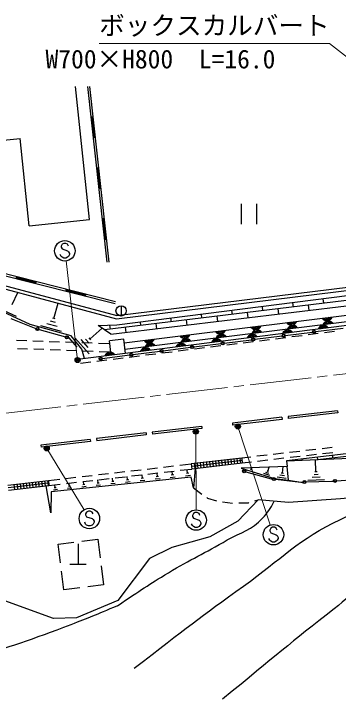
# Model space of a CAD drawing. Units: millimetres, scale not verified. Extents: x 40000 to 680000, y 20000 to 380000.
# Drawn here: x 395659 to 427318, y 242695 to 310598 of the extents above; entities that cross this region are included whole.
import ezdxf
from ezdxf.enums import TextEntityAlignment as Align

# ---------------------------------------------------------------- set-up
doc = ezdxf.new("R2010")
doc.units = ezdxf.units.MM
doc.header["$LTSCALE"] = 1000
doc.header["$PDMODE"] = 32
doc.header["$PDSIZE"] = 500
doc.linetypes.add('CHAIN', pattern=[18.5, 12, -1.5, 3.5, -1.5])
for name, color, linetype, lineweight in [('M-BGD', 7, 'Continuous', 25), ('M-BMK', 2, 'CHAIN', 13), ('M-STR-HTXT', 7, 'Continuous', 13), ('M-STR-STRC', 7, 'Continuous', 25)]:
    doc.layers.add(name, color=color, linetype=linetype, lineweight=lineweight)
doc.styles.add('ＭＳ ゴシック', font='')
doc.styles.get('ＭＳ ゴシック').set_extended_font_data('MS Gothic')

msp = doc.modelspace()

# ---------------------------------------------------------------- linework, layer by layer
at = {"layer": 'M-BGD'}
for p, q in [((403028, 290516), (401661, 303507)), ((402858, 303498), (404725, 286336)), ((403057, 303519), (404924, 286357)), ((403381, 300537), (403183, 300515)), ((403222, 300520), (403439, 298531)), ((403262, 300524), (403478, 298536)), ((403302, 300528), (403518, 298540)), ((403342, 300533), (403558, 298544)), ((397164, 289898), (396265, 298430)), ((403399, 298527), (403598, 298549)), ((403922, 295566), (403723, 295545)), ((403763, 295549), (403980, 293561)), ((403803, 295553), (404019, 293565)), ((403843, 295558), (404059, 293569)), ((403882, 295562), (404099, 293574)), ((403940, 293556), (404139, 293578)), ((417855, 292054), (417855, 290054)), ((419355, 292054), (419355, 290054)), ((397164, 289898), (403028, 290516)), ((404463, 290596), (404264, 290574)), ((404304, 290578), (404520, 288590)), ((404344, 290583), (404560, 288594)), ((404384, 290587), (404600, 288599)), ((404423, 290591), (404640, 288603)), ((404481, 288586), (404679, 288607)), ((405538, 282269), (387430, 286860)), ((405587, 282463), (387479, 287054)), ((460103, 286466), (404496, 279735)), ((405112, 279306), (460241, 285979)), ((395894, 284920), (395845, 284726)), ((397793, 284274), (395855, 284765)), ((397803, 284312), (395864, 284804)), ((397813, 284351), (395874, 284843)), ((397823, 284390), (395884, 284881)), ((406425, 278462), (456492, 284706)), ((397783, 284235), (397833, 284429)), ((456572, 284071), (406505, 277827)), ((395496, 282202), (396045, 283396)), ((400741, 283691), (400691, 283498)), ((402640, 283045), (400701, 283536)), ((402650, 283084), (400711, 283575)), ((402660, 283122), (400721, 283614)), ((402669, 283161), (400731, 283653)), ((456555, 283714), (402118, 276882)), ((402630, 283006), (402679, 283200)), ((425931, 282329), (425876, 282782)), ((399571, 280852), (399985, 282346)), ((406123, 282085), (406123, 281085)), ((419974, 281608), (419924, 282024)), ((422953, 281969), (422900, 282403)), ((424502, 281653), (424442, 282149)), ((395927, 281040), (394334, 281772)), ((414018, 280887), (413972, 281266)), ((416996, 281248), (416948, 281645)), ((418545, 280932), (418485, 281428)), ((421524, 281292), (421464, 281789)), ((399728, 280451), (399230, 280589)), ((399696, 280818), (399447, 280887)), ((408061, 280166), (408020, 280508)), ((411040, 280527), (410996, 280887)), ((412589, 280211), (412529, 280707)), ((415567, 280571), (415507, 281068)), ((400291, 279581), (398300, 280132)), ((399885, 280051), (398889, 280326)), ((403099, 278866), (404286, 279894)), ((403903, 280167), (403880, 280164)), ((405083, 279806), (405036, 280196)), ((406632, 279490), (406572, 279986)), ((409611, 279850), (409551, 280347)), ((422806, 279075), (423798, 279200)), ((424393, 279275), (425386, 279399)), ((425981, 279474), (426973, 279598)), ((396909, 278664), (395910, 278700)), ((398508, 278605), (397509, 278642)), ((400107, 278547), (399108, 278583)), ((401706, 278488), (400707, 278525)), ((402993, 277389), (401622, 278972)), ((402914, 278013), (402228, 278804)), ((403305, 278430), (402306, 278466)), ((403006, 278439), (402664, 278835)), ((403185, 278767), (403013, 278965)), ((405022, 278367), (403905, 278408)), ((406378, 278835), (404985, 278665)), ((405161, 277264), (404985, 278665)), ((406553, 277439), (406378, 278835)), ((416456, 278278), (417448, 278403)), ((418043, 278478), (419035, 278602)), ((419631, 278677), (420623, 278801)), ((421218, 278876), (422210, 279001)), ((396998, 277860), (395999, 277897)), ((398597, 277802), (397598, 277838)), ((400196, 277743), (399197, 277780)), ((411693, 277681), (412685, 277805)), ((413280, 277880), (414273, 278004)), ((414868, 278079), (415860, 278204)), ((401795, 277684), (400796, 277721)), ((403394, 277626), (402395, 277662)), ((405123, 277562), (403994, 277604)), ((406930, 277083), (407923, 277207)), ((408518, 277282), (409510, 277407)), ((410105, 277481), (411098, 277606)), ((402168, 276485), (403160, 276610)), ((403755, 276684), (404747, 276809)), ((405343, 276883), (406335, 277008)), ((427272, 271831), (422426, 271263)), ((427296, 271632), (422449, 271064)), ((427272, 271831), (427296, 271632)), ((421836, 271196), (416994, 270636)), ((421859, 270997), (417017, 270438)), ((421836, 271196), (421859, 270997)), ((422426, 271263), (422449, 271064)), ((413998, 270295), (409155, 269735)), ((413998, 270295), (414021, 270096)), ((416994, 270636), (417017, 270438)), ((425609, 267094), (456987, 270767)), ((408567, 269667), (403726, 269110)), ((408567, 269667), (408590, 269468)), ((409155, 269735), (409178, 269536)), ((414021, 270096), (409178, 269536)), ((403122, 269042), (398290, 268483)), ((403122, 269042), (403145, 268843)), ((403726, 269110), (403749, 268912)), ((408590, 269468), (403749, 268912)), ((398290, 268483), (398313, 268284)), ((403145, 268843), (398313, 268284)), ((426743, 268236), (425750, 268121)), ((421975, 267684), (420982, 267569)), ((423565, 267868), (422571, 267753)), ((425154, 268052), (424161, 267937)), ((425211, 267555), (424218, 267440)), ((426801, 267739), (425807, 267624)), ((417903, 267213), (412963, 266641)), ((417932, 266965), (412992, 266393)), ((415049, 266883), (415107, 266386)), ((415347, 266917), (415405, 266421)), ((415645, 266952), (415703, 266455)), ((415943, 266986), (416001, 266490)), ((416241, 267021), (416299, 266524)), ((416539, 267055), (416597, 266559)), ((416837, 267090), (416895, 266593)), ((417135, 267124), (417193, 266628)), ((417433, 267159), (417491, 266662)), ((417731, 267193), (417789, 266697)), ((418796, 267317), (417903, 267213)), ((417903, 267213), (417961, 266717)), ((420386, 267500), (419392, 267385)), ((420443, 267004), (419450, 266889)), ((422033, 267188), (421039, 267073)), ((422286, 266957), (422352, 266404)), ((423622, 267371), (422629, 267257)), ((423776, 267131), (423789, 267019)), ((425157, 265866), (425117, 267074)), ((425266, 267306), (425292, 267081)), ((426040, 267145), (426044, 267112)), ((426756, 267480), (426785, 267232)), ((408675, 266146), (409668, 266260)), ((410264, 266329), (411258, 266444)), ((411854, 266513), (412963, 266641)), ((412963, 266641), (413021, 266145)), ((417961, 266717), (413021, 266145)), ((413261, 266676), (413319, 266179)), ((413559, 266710), (413617, 266214)), ((413857, 266745), (413915, 266248)), ((414155, 266779), (414213, 266283)), ((414453, 266814), (414511, 266317)), ((414751, 266848), (414809, 266352)), ((418854, 266820), (417961, 266717)), ((418832, 266093), (418889, 266276)), ((420455, 265905), (420590, 266339)), ((421878, 265726), (421965, 266390)), ((402317, 265411), (403311, 265525)), ((403907, 265594), (404900, 265709)), ((405496, 265778), (406489, 265893)), ((407085, 265962), (408079, 266077)), ((407143, 265465), (408136, 265580)), ((408208, 265240), (408172, 265582)), ((408732, 265649), (409726, 265764)), ((409670, 265400), (409633, 265751)), ((410322, 265833), (411315, 265948)), ((411265, 265574), (411025, 265549)), ((411145, 265562), (411107, 265922)), ((411911, 266016), (413020, 266145)), ((412888, 265503), (412408, 265452)), ((412743, 265730), (412502, 265705)), ((412623, 265718), (412585, 266078)), ((418905, 266070), (418759, 266115)), ((420655, 265526), (420076, 265706)), ((420555, 265715), (420266, 265805)), ((420528, 265882), (420383, 265927)), ((422070, 265476), (421628, 265534)), ((421989, 265712), (421767, 265741)), ((425367, 265604), (424965, 265591)), ((425258, 265869), (425056, 265862)), ((395070, 264576), (399022, 265030)), ((397455, 264850), (397513, 264353)), ((397753, 264884), (397811, 264387)), ((398051, 264918), (398109, 264422)), ((398349, 264952), (398407, 264456)), ((398647, 264987), (398705, 264490)), ((398945, 265021), (399003, 264524)), ((399022, 265030), (400132, 265158)), ((399022, 265030), (399079, 264533)), ((400728, 265227), (401721, 265342)), ((400785, 264730), (401779, 264845)), ((402375, 264914), (403368, 265029)), ((402480, 264611), (402448, 264917)), ((403894, 264766), (403861, 265081)), ((403964, 265098), (404957, 265213)), ((405428, 264934), (405212, 264911)), ((405320, 264923), (405286, 265247)), ((405553, 265281), (406547, 265396)), ((407004, 264882), (406559, 264835)), ((406869, 265092), (406647, 265069)), ((406758, 265080), (406723, 265413)), ((408460, 265035), (408004, 264987)), ((408322, 265252), (408094, 265227)), ((409929, 265190), (409461, 265141)), ((409788, 265412), (409553, 265388)), ((411411, 265347), (410930, 265296)), ((422262, 265226), (421377, 265342)), ((422484, 265045), (423685, 264861)), ((425989, 265087), (424378, 265034)), ((425577, 265342), (424772, 265315)), ((395099, 264328), (399051, 264781)), ((395127, 264079), (399079, 264533)), ((395667, 264644), (395724, 264148)), ((395965, 264679), (396022, 264182)), ((396263, 264713), (396320, 264216)), ((396561, 264747), (396618, 264250)), ((396859, 264781), (396917, 264285)), ((397157, 264816), (397215, 264319)), ((399080, 264533), (400189, 264661)), ((399784, 264315), (399592, 264294)), ((399688, 264305), (399658, 264593)), ((401298, 264280), (400901, 264238)), ((401177, 264468), (400979, 264447)), ((401078, 264457), (401047, 264755)), ((402706, 264428), (402298, 264385)), ((402582, 264622), (402378, 264600)), ((404127, 264578), (403706, 264534)), ((403999, 264777), (403789, 264755)), ((405559, 264729), (405127, 264684)), ((413194, 264292), (414001, 263702)), ((399901, 264133), (399516, 264092)), ((414485, 263348), (414555, 263296)), ((414555, 263296), (415435, 263051)), ((416020, 262929), (417015, 262824)), ((417614, 262829), (418559, 262850)), ((418559, 262850), (418612, 262866)), ((419186, 263041), (419520, 263143)), ((399968, 258800), (401508, 258999)), ((400204, 256971), (399968, 258800)), ((401924, 258838), (401924, 256838)), ((402301, 259101), (403841, 259300)), ((403841, 259300), (404077, 257471)), ((401124, 256838), (402724, 256838)), ((404179, 256678), (404415, 254848)), ((400542, 254349), (400306, 256178)), ((404415, 254848), (402876, 254650)), ((402082, 254547), (400542, 254349))]:
    msp.add_line(p, q, dxfattribs=at)
for points in [[(380388, 291973), (390285, 293023), (389791, 297763), (396265, 298430)], [(387181, 285761), (405680, 280827), (459879, 287493)], [(387258, 286050), (405702, 281132), (459842, 287790)], [(405112, 279306), (403877, 280166), (405705, 280213), (459919, 287117), (460241, 285979)], [(402556, 276939), (402277, 277866), (401264, 279155), (397246, 280269), (390186, 283514), (388150, 284212)], [(413356, 266185), (413194, 264292), (412983, 265362), (399294, 263918), (399273, 261858), (398822, 264496)], [(469068, 260383), (466203, 261243), (459468, 261759), (454985, 262357), (452170, 262773), (445031, 262960), (440503, 263454), (435324, 263932), (427537, 263242), (422481, 262876), (419520, 263143), (417542, 261062), (414778, 259520), (411079, 258471)], [(411079, 258471), (408910, 257398), (405821, 253311), (401771, 251598), (399541, 251553), (390789, 254711), (390272, 258307), (387351, 258540), (386268, 256537), (383068, 256306)]]:
    msp.add_lwpolyline(points, dxfattribs=at)
for points in [[(422286, 266957), (433090, 267403), (451913, 268636), (457226, 269225), (467136, 269965), (483652, 271945), (485217, 272325), (492405, 273236), (492444, 273753), (489576, 273847), (485017, 273809), (466951, 271747), (456949, 271015)], [(422352, 266404), (417860, 266238), (421116, 265225), (422484, 265045)]]:
    msp.add_lwpolyline(points, close=True, dxfattribs=at)
msp.add_circle((406123, 281585), 500, dxfattribs=at)
for centre, radius, start, end in [((422743, 280766), 567, 215.18149, 339.03652), ((422743, 280766), 453, 223.14088, 331.07712), ((422743, 280766), 340, 238.76625, 315.45175), ((426216, 281199), 567, 215.18149, 339.03652), ((426361, 280034), 567, 35.18149, 159.03652), ((426216, 281199), 453, 223.14088, 331.07712), ((426361, 280034), 453, 43.14088, 151.07712), ((426216, 281199), 340, 238.76625, 315.45175), ((419270, 280332), 567, 215.18149, 339.03652), ((419270, 280332), 453, 223.14088, 331.07712), ((419270, 280332), 340, 238.76625, 315.45175), ((422888, 279601), 567, 35.18149, 159.03652), ((422888, 279601), 453, 43.14088, 151.07712), ((422888, 279601), 340, 58.76625, 135.45175), ((425897, 279598), 567, 35.22645, 159.08148), ((425897, 279598), 453, 43.18584, 151.12209), ((425897, 279598), 340, 58.81121, 135.49671), ((426361, 280034), 340, 58.76625, 135.45175), ((412324, 279466), 567, 215.18149, 339.03652), ((412324, 279466), 453, 223.14088, 331.07712), ((412324, 279466), 340, 238.76625, 315.45175), ((415797, 279899), 567, 215.18149, 339.03652), ((415942, 278735), 567, 35.18149, 159.03652), ((415797, 279899), 453, 223.14088, 331.07712), ((415942, 278735), 453, 43.14088, 151.07712), ((415797, 279899), 340, 238.76625, 315.45175), ((418951, 278726), 567, 35.22645, 159.08148), ((418951, 278726), 453, 43.18584, 151.12209), ((419415, 279168), 567, 35.18149, 159.03652), ((419415, 279168), 453, 43.14088, 151.07712), ((419415, 279168), 340, 58.76625, 135.45175), ((422424, 279162), 567, 35.22645, 159.08148), ((422424, 279162), 453, 43.18584, 151.12209), ((422424, 279162), 340, 58.81121, 135.49671), ((408851, 279033), 567, 215.18149, 339.03652), ((408996, 277869), 567, 35.18149, 159.03652), ((408851, 279033), 453, 223.14088, 331.07712), ((408851, 279033), 340, 238.76625, 315.45175), ((412006, 277854), 567, 35.22645, 159.08148), ((412469, 278302), 567, 35.18149, 159.03652), ((412469, 278302), 453, 43.14088, 151.07712), ((412469, 278302), 340, 58.76625, 135.45175), ((415478, 278290), 567, 35.22645, 159.08148), ((415478, 278290), 453, 43.18584, 151.12209), ((415478, 278290), 340, 58.81121, 135.49671), ((415942, 278735), 340, 58.76625, 135.45175), ((418951, 278726), 340, 58.81121, 135.49671), ((408533, 277418), 567, 35.22645, 159.08148), ((408533, 277418), 453, 43.18584, 151.12209), ((408533, 277418), 340, 58.81121, 135.49671), ((408996, 277869), 453, 43.14088, 151.07712), ((408996, 277869), 340, 58.76625, 135.45175), ((412006, 277854), 453, 43.18584, 151.12209), ((412006, 277854), 340, 58.81121, 135.49671), ((405060, 276982), 567, 35.22645, 159.08148), ((405060, 276982), 453, 43.18584, 151.12209), ((405060, 276982), 340, 58.81121, 135.49671)]:
    msp.add_arc(centre, radius, start, end, dxfattribs=at)
for points, knots in [([(407403, 246681), (412485, 250616), (413836, 251680), (418084, 254715), (421735, 257324), (423487, 259325), (427557, 261216), (430471, 262571), (431735, 263007), (435324, 263932)], [0, 0, 0, 0, 1, 1, 1, 2, 2, 2, 3, 3, 3, 3]), ([(405763, 252790), (408113, 254379), (408767, 254813), (410752, 256013), (412949, 257342), (414276, 257920), (416495, 259213), (417860, 260008), (418897, 260147), (419936, 261338), (420456, 261933), (420684, 262224), (421084, 263002)], [0, 0, 0, 0, 1, 1, 1, 2, 2, 2, 3, 3, 3, 4, 4, 4, 4]), ([(466203, 261243), (462187, 261387), (461092, 261427), (457816, 261393), (454580, 261359), (452762, 261340), (449537, 261077), (447401, 260903), (446209, 260725), (444096, 260372), (442240, 260063), (441184, 259917), (439385, 259368), (437517, 258797), (436503, 258356), (434744, 257507), (432810, 256573), (431701, 256064), (429936, 254840), (428712, 253990), (428099, 253414), (426927, 252494), (422621, 249112), (421290, 247973), (416044, 243661)], [0, 0, 0, 0, 1, 1, 1, 2, 2, 2, 3, 3, 3, 4, 4, 4, 5, 5, 5, 6, 6, 6, 7, 7, 7, 8, 8, 8, 8]), ([(405763, 252790), (403598, 251865), (402996, 251636), (401206, 250941), (397397, 249462), (395218, 248743), (391304, 247571), (387740, 246504), (385716, 245972), (382065, 245252), (379333, 244713), (377798, 244306), (375016, 244187), (372516, 244080), (371114, 244310), (368617, 244472), (366220, 244626), (364884, 244800), (362491, 244997), (359553, 245238), (357907, 245372), (354968, 245589), (352024, 245805), (350376, 245937), (347430, 246109), (345594, 246216), (344560, 246492), (342727, 246340), (340520, 246157), (339289, 245875), (337160, 245265), (334813, 244593), (333635, 243820), (331343, 242980), (329181, 242187), (328001, 241610), (325756, 241092), (323324, 240532), (321912, 240412), (319421, 240251), (316554, 240065), (314938, 240170), (312065, 240214), (311861, 240217), (311663, 240220), (311470, 240223)], [0, 0, 0, 0, 1, 1, 1, 2, 2, 2, 3, 3, 3, 4, 4, 4, 5, 5, 5, 6, 6, 6, 7, 7, 7, 8, 8, 8, 9, 9, 9, 10, 10, 10, 11, 11, 11, 12, 12, 12, 13, 13, 13, 14, 14, 14, 15, 15, 15, 15])]:
    msp.add_open_spline(points, degree=3, knots=knots, dxfattribs=at)
at = {"layer": 'M-BMK'}
for p, q in [((432821, 275998), (426861, 275306)), ((424676, 275052), (418716, 274360)), ((426265, 275237), (425272, 275121)), ((416530, 274106), (410570, 273414)), ((418120, 274291), (417126, 274176)), ((408385, 273161), (402425, 272469)), ((409974, 273345), (408981, 273230)), ((401829, 272399), (400836, 272284)), ((400240, 272215), (394280, 271523))]:
    msp.add_line(p, q, dxfattribs=at)
at = {"layer": 'M-STR-HTXT'}
for p, q in [((400750, 286467), (401876, 276787)), ((417529, 270295), (420694, 260679)), ((413459, 262158), (413425, 269798)), ((402510, 262162), (398861, 268158))]:
    msp.add_line(p, q, dxfattribs=at)
msp.add_lwpolyline([(444421, 293773), (426487, 307700), (403987, 307700)], dxfattribs=at)
at = {"layer": 'M-STR-STRC'}
for p, q in [((400362, 288097), (400271, 287915)), ((400271, 287915), (400271, 287824)), ((400544, 288188), (400362, 288097)), ((400726, 288188), (400544, 288188)), ((400908, 288097), (400726, 288188)), ((400999, 287915), (400908, 288097)), ((400271, 287824), (400362, 287642)), ((400362, 287642), (400908, 287461)), ((400908, 287461), (400999, 287370)), ((400999, 287370), (401089, 287188)), ((400271, 286915), (400180, 287097)), ((400362, 286824), (400271, 286915)), ((400544, 286733), (400362, 286824)), ((400726, 286733), (400544, 286733)), ((400908, 286824), (400726, 286733)), ((400999, 286915), (400908, 286824)), ((401089, 287097), (400999, 286915)), ((401089, 287188), (401089, 287097)), ((395373, 280851), (397813, 279883)), ((398092, 279772), (398132, 279757)), ((425124, 279561), (427804, 279897)), ((398132, 279757), (400691, 279044)), ((419171, 278815), (421850, 279151)), ((422148, 279188), (424827, 279524)), ((400980, 278963), (401024, 278951)), ((401024, 278951), (401803, 278035)), ((413218, 278068), (415897, 278404)), ((416194, 278442), (418873, 278778)), ((410241, 277695), (412920, 278031)), ((404288, 276949), (406967, 277285)), ((407264, 277322), (409943, 277658)), ((418293, 265881), (420794, 265187)), ((420794, 265187), (420898, 265175)), ((421196, 265141), (423685, 264861)), ((423685, 264861), (423880, 264867)), ((424180, 264877), (426692, 264960)), ((426692, 264960), (426878, 264973)), ((427177, 264996), (429704, 265183)), ((402757, 261944), (402666, 261762)), ((402666, 261762), (402666, 261671)), ((402666, 261671), (402757, 261489)), ((402939, 262035), (402757, 261944)), ((402757, 261489), (403303, 261308)), ((403121, 262035), (402939, 262035)), ((403303, 261944), (403121, 262035)), ((403394, 261762), (403303, 261944)), ((413191, 261794), (413100, 261612)), ((413100, 261612), (413100, 261521)), ((413100, 261521), (413191, 261339)), ((413372, 261885), (413191, 261794)), ((413554, 261885), (413372, 261885)), ((413736, 261794), (413554, 261885)), ((413827, 261612), (413736, 261794)), ((402666, 260762), (402575, 260944)), ((402757, 260671), (402666, 260762)), ((403303, 261308), (403394, 261217)), ((403394, 260762), (403303, 260671)), ((403394, 261217), (403485, 261035)), ((403485, 260944), (403394, 260762)), ((403485, 261035), (403485, 260944)), ((413100, 260612), (413009, 260794)), ((413191, 261339), (413736, 261158)), ((413736, 261158), (413827, 261067)), ((413827, 261067), (413918, 260885)), ((413918, 260794), (413827, 260612)), ((413918, 260885), (413918, 260794)), ((402939, 260580), (402757, 260671)), ((403121, 260580), (402939, 260580)), ((403303, 260671), (403121, 260580)), ((413191, 260521), (413100, 260612)), ((413372, 260430), (413191, 260521)), ((413554, 260430), (413372, 260430)), ((413736, 260521), (413554, 260430)), ((413827, 260612), (413736, 260521)), ((420734, 260365), (420643, 260183)), ((420643, 260183), (420643, 260092)), ((420643, 260092), (420734, 259911)), ((420916, 260456), (420734, 260365)), ((421098, 260456), (420916, 260456)), ((421280, 260365), (421098, 260456)), ((421371, 260183), (421280, 260365)), ((420734, 259911), (421280, 259729)), ((421280, 259729), (421371, 259638)), ((421371, 259638), (421462, 259456)), ((421462, 259456), (421462, 259365)), ((420643, 259183), (420553, 259365)), ((420734, 259092), (420643, 259183)), ((420916, 259002), (420734, 259092)), ((421098, 259002), (420916, 259002)), ((421280, 259092), (421098, 259002)), ((421371, 259183), (421280, 259092)), ((421462, 259365), (421371, 259183))]:
    msp.add_line(p, q, dxfattribs=at)
for centre, radius in [((400635, 287461), 1000), ((397952, 279828), 150), ((397952, 279828), 120), ((397952, 279828), 100), ((397952, 279828), 100), ((397952, 279828), 100), ((397952, 279828), 100), ((400836, 279003), 150), ((400836, 279003), 120), ((400836, 279003), 100), ((400836, 279003), 100), ((400836, 279003), 100), ((400836, 279003), 100), ((421999, 279169), 150), ((421999, 279169), 120), ((421999, 279169), 100), ((421999, 279169), 100), ((421999, 279169), 100), ((421999, 279169), 100), ((424976, 279543), 150), ((424976, 279543), 120), ((424976, 279543), 100), ((424976, 279543), 100), ((424976, 279543), 100), ((424976, 279543), 100), ((416046, 278423), 150), ((416046, 278423), 120), ((416046, 278423), 100), ((416046, 278423), 100), ((416046, 278423), 100), ((416046, 278423), 100), ((419022, 278796), 150), ((419022, 278796), 120), ((419022, 278796), 100), ((419022, 278796), 100), ((419022, 278796), 100), ((419022, 278796), 100), ((410092, 277677), 150), ((410092, 277677), 120), ((410092, 277677), 100), ((410092, 277677), 100), ((410092, 277677), 100), ((410092, 277677), 100), ((413069, 278050), 150), ((413069, 278050), 120), ((413069, 278050), 100), ((413069, 278050), 100), ((413069, 278050), 100), ((413069, 278050), 100), ((404139, 276930), 150), ((404139, 276930), 120), ((407115, 277303), 150), ((407115, 277303), 120), ((407115, 277303), 100), ((407115, 277303), 100), ((407115, 277303), 100), ((407115, 277303), 100), ((401876, 276787), 150), ((401876, 276787), 120), ((401876, 276787), 90), ((401876, 276787), 60), ((401876, 276787), 30), ((401876, 276787), 20), ((404139, 276930), 100), ((404139, 276930), 100), ((404139, 276930), 100), ((404139, 276930), 100), ((417529, 270295), 150), ((417529, 270295), 120), ((417529, 270295), 90), ((417529, 270295), 60), ((417529, 270295), 30), ((417529, 270295), 20), ((413425, 269798), 150), ((413425, 269798), 120), ((413425, 269798), 90), ((413425, 269798), 60), ((413425, 269798), 30), ((413425, 269798), 20), ((398861, 268158), 150), ((398861, 268158), 120), ((398861, 268158), 90), ((398861, 268158), 60), ((398861, 268158), 30), ((398861, 268158), 20), ((418148, 265921), 150), ((418148, 265921), 120), ((418148, 265921), 100), ((418148, 265921), 100), ((418148, 265921), 100), ((418148, 265921), 100), ((421047, 265158), 150), ((421047, 265158), 120), ((421047, 265158), 100), ((421047, 265158), 100), ((421047, 265158), 100), ((421047, 265158), 100), ((424030, 264872), 150), ((424030, 264872), 120), ((424030, 264872), 100), ((424030, 264872), 100), ((424030, 264872), 100), ((424030, 264872), 100), ((427027, 264985), 150), ((427027, 264985), 120), ((427027, 264985), 100), ((427027, 264985), 100), ((427027, 264985), 100), ((427027, 264985), 100), ((403030, 261308), 1000), ((413463, 261158), 1000), ((421007, 259729), 1000)]:
    msp.add_circle(centre, radius, dxfattribs=at)
for p in [(401876, 276787), (417529, 270295), (413425, 269798), (398861, 268158)]:
    msp.add_point(p, dxfattribs=at)

# ---------------------------------------------------------------- texts
at = {"layer": 'M-STR-HTXT', "style": 'ＭＳ ゴシック'}
for s, p in [('ボックスカルバート', (403987, 308000)), ('W700×H800\u3000L=16.0', (398745, 304721))]:
    msp.add_text(s, height=1833, dxfattribs=at).set_placement(p, align=Align.BOTTOM_LEFT)

doc.saveas('drawing.dxf')
